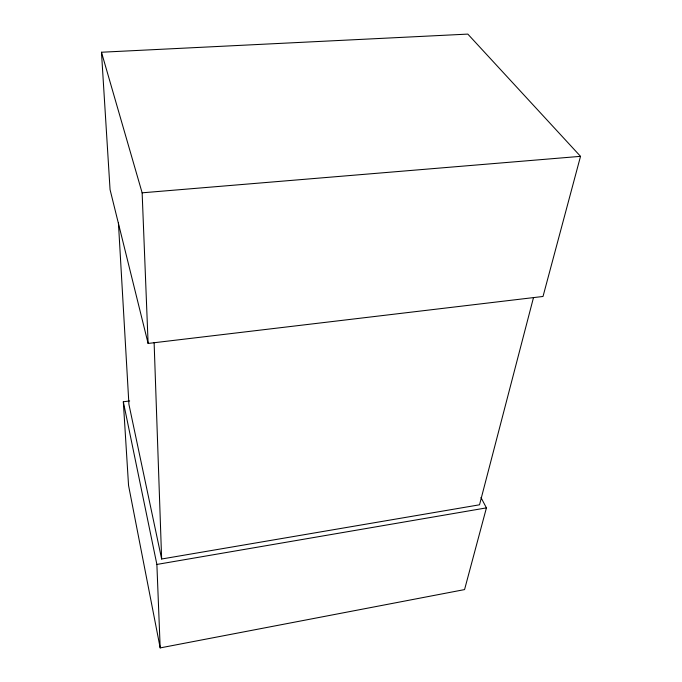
<?xml version="1.0" encoding="UTF-8"?>
<svg xmlns="http://www.w3.org/2000/svg" width="682" height="682" viewBox="0 0 682 682"><rect width="100%" height="100%" fill="white"/><g stroke="black" fill="none" stroke-linecap="round" stroke-linejoin="round"><path stroke-width="1.02" d="M533.52 297.505L479.523 504.799L161.643 559.01L128.932 404.409L118.429 222.912M480.963 497.528L486.428 507.877L464.561 589.589L160.185 647.9L128.548 485.431L123.323 401.783L129.657 400.948M580.527 156.34L543.017 296.465L148.113 343.447L110.058 189.605L101.473 52.233L467.826 34.1L580.527 156.34L142.137 192.818L101.473 52.233M160.185 647.9L156.877 564.44L486.428 507.877M123.323 401.783L156.877 564.44M142.137 192.818L148.113 343.447M154.115 342.526L161.643 559.01"/></g></svg>
